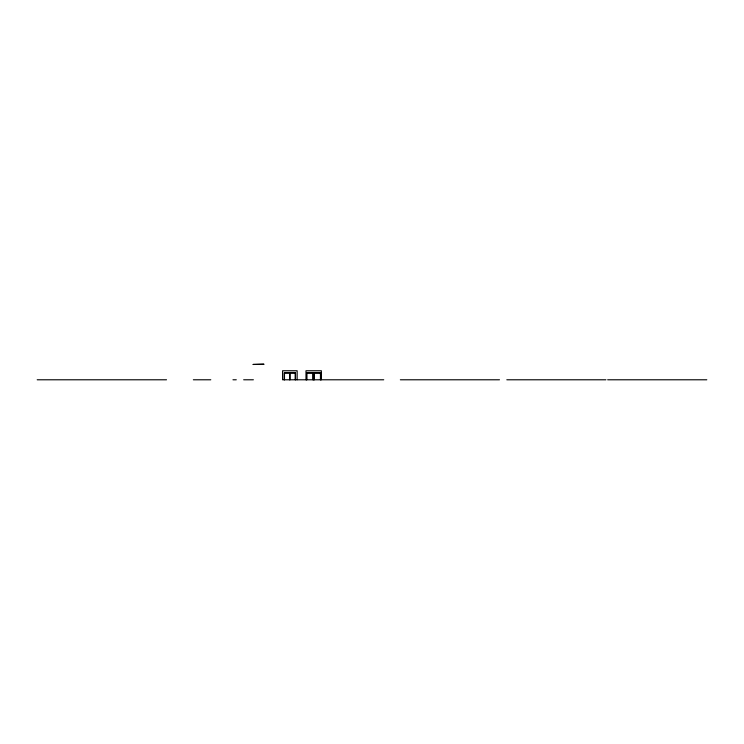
<?xml version="1.0" encoding="UTF-8"?>
<svg xmlns="http://www.w3.org/2000/svg" width="744" height="744" viewBox="0 0 744 744"><rect width="100%" height="100%" fill="white"/><g stroke="black" fill="none" stroke-linecap="round" stroke-linejoin="round"><path stroke-width="1.12" d="M284.478 372.977L295.238 372.977M306.816 373.004L312.982 373.004M314.21 373.004L320.441 373.004M37.2 379.784L166.517 379.784M193.356 379.784L210.785 379.784M232.965 379.784L236.276 379.784M243.669 379.784L253.379 379.784M383.727 379.784L282.571 379.784L282.571 370.763L297.144 370.763L297.144 379.784M400.356 379.784L499.484 379.784M506.813 379.784L605.951 379.784M607.671 379.784L706.8 379.784M321.352 379.784L321.352 370.763L305.989 370.763L305.989 379.784M320.683 379.784L320.683 372.781L313.959 372.781L313.959 379.784M320.441 372.781L320.441 379.784M314.21 372.781L314.21 379.784M313.233 379.784L313.233 372.781L306.575 372.781L306.575 379.784M312.982 372.781L312.982 379.784M306.816 372.781L306.816 379.784M295.48 379.784L295.48 372.781L284.227 372.781L284.227 379.784M295.238 372.781L295.238 379.784M289.983 372.781L289.983 379.784M289.732 372.781L289.732 379.784M284.478 372.781L284.478 379.784M263.841 364.216L253.146 364.458L263.841 364.216"/></g></svg>
